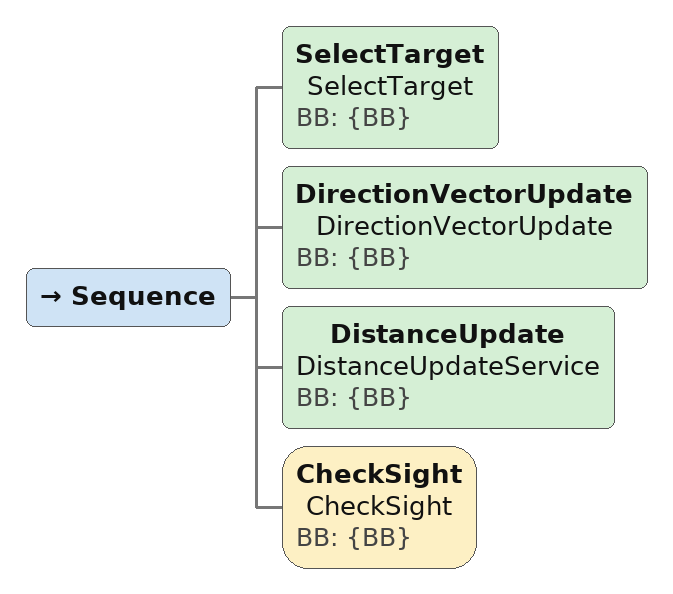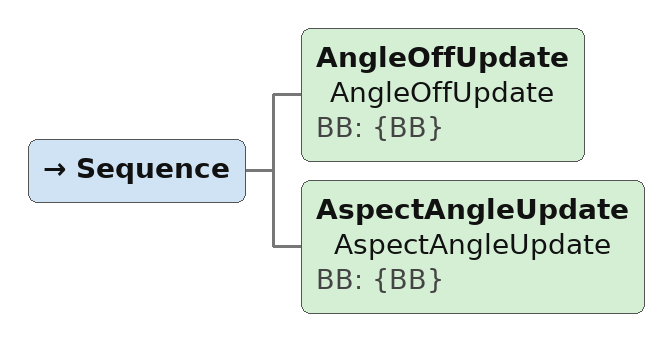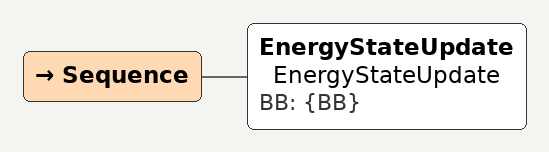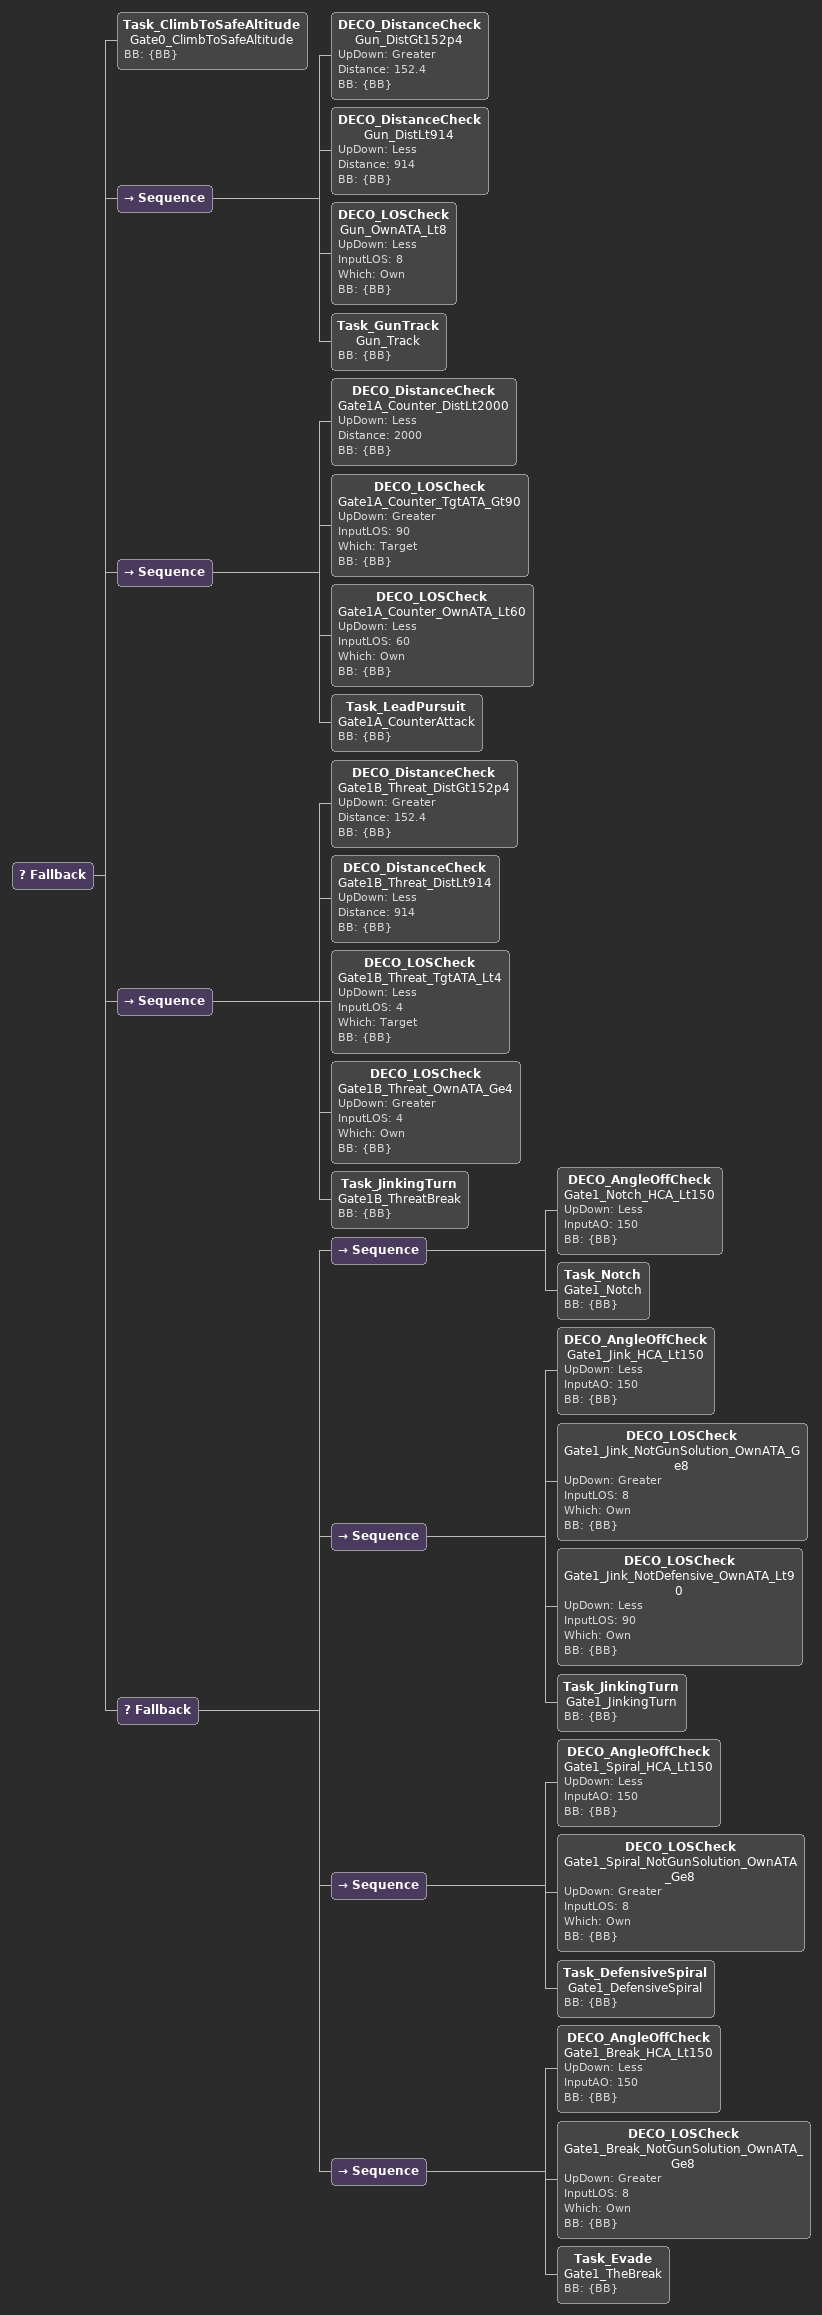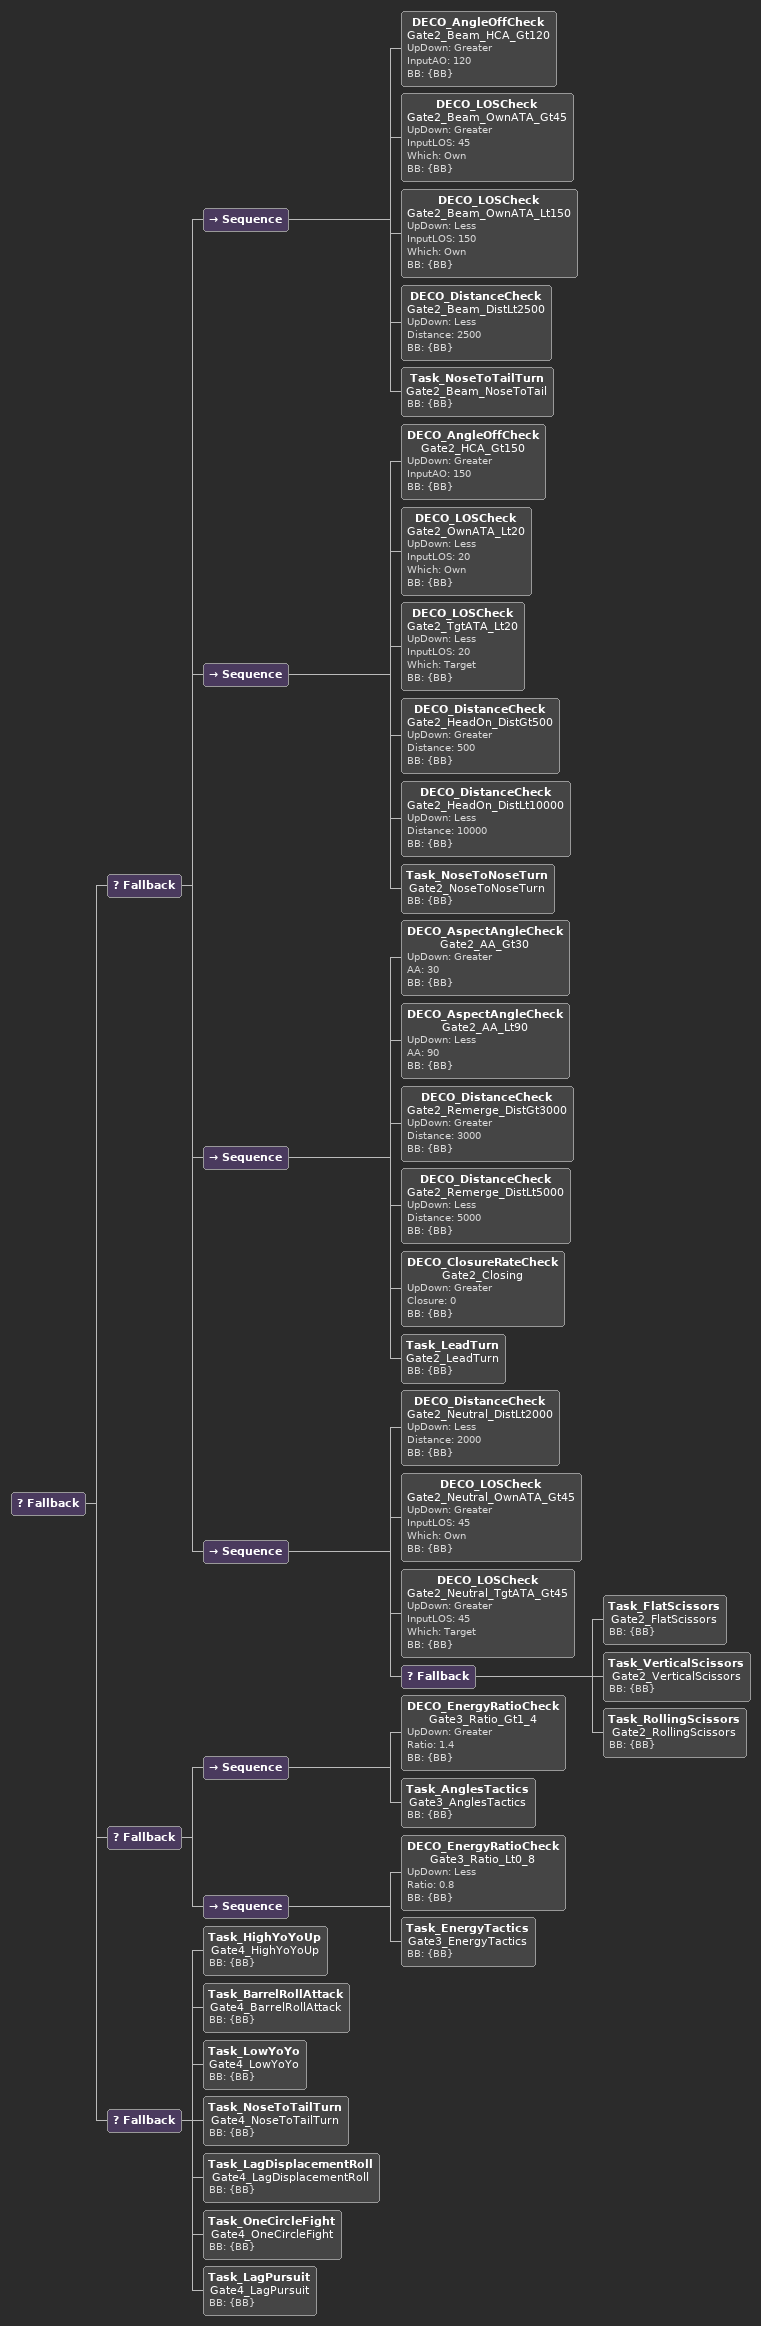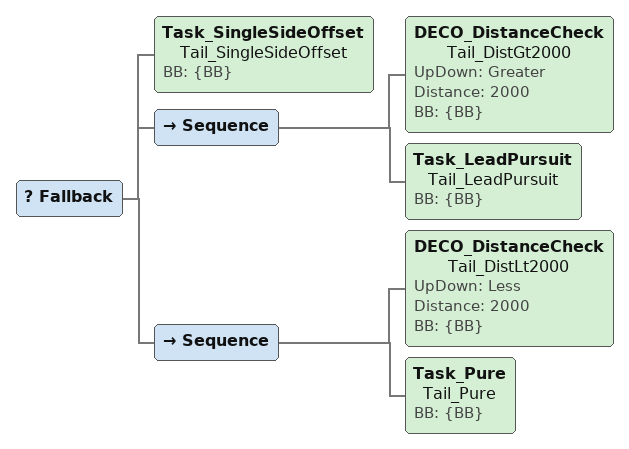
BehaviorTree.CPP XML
<Sequence>
  <SelectTarget name="SelectTarget" BB="{BB}"/>
  <DirectionVectorUpdate name="DirectionVectorUpdate" BB="{BB}"/>
  <DistanceUpdate name="DistanceUpdateService" BB="{BB}"/>
  <CheckSight name="CheckSight" BB="{BB}"/>

</Sequence>

<Sequence>
  <AngleOffUpdate name="AngleOffUpdate" BB="{BB}"/>
  <AspectAngleUpdate name="AspectAngleUpdate" BB="{BB}"/>

</Sequence>

<Sequence>
  <EnergyStateUpdate name="EnergyStateUpdate" BB="{BB}"/>

</Sequence>

<Fallback>

  <!-- GATE 0 - Survival. Absolute top priority, untouched from the original 8-node tree. -->
  <Task_ClimbToSafeAltitude name="Gate0_ClimbToSafeAltitude" BB="{BB}"/>

  <Sequence>
    <DECO_DistanceCheck name="Gun_DistGt152p4" UpDown="Greater" Distance="152.4" BB="{BB}"/>
    <DECO_DistanceCheck name="Gun_DistLt914" UpDown="Less" Distance="914" BB="{BB}"/>
    <DECO_LOSCheck name="Gun_OwnATA_Lt8" UpDown="Less" InputLOS="8" Which="Own" BB="{BB}"/>
    <Task_GunTrack name="Gun_Track" BB="{BB}"/>
  </Sequence>

  <Sequence>
    <DECO_DistanceCheck name="Gate1A_Counter_DistLt2000" UpDown="Less" Distance="2000" BB="{BB}"/>
    <DECO_LOSCheck name="Gate1A_Counter_TgtATA_Gt90" UpDown="Greater" InputLOS="90" Which="Target" BB="{BB}"/>
    <DECO_LOSCheck name="Gate1A_Counter_OwnATA_Lt60" UpDown="Less" InputLOS="60" Which="Own" BB="{BB}"/>
    <Task_LeadPursuit name="Gate1A_CounterAttack" BB="{BB}"/>
  </Sequence>
  <Sequence>
    <DECO_DistanceCheck name="Gate1B_Threat_DistGt152p4" UpDown="Greater" Distance="152.4" BB="{BB}"/>
    <DECO_DistanceCheck name="Gate1B_Threat_DistLt914" UpDown="Less" Distance="914" BB="{BB}"/>
    <DECO_LOSCheck name="Gate1B_Threat_TgtATA_Lt4" UpDown="Less" InputLOS="4" Which="Target" BB="{BB}"/>
    <DECO_LOSCheck name="Gate1B_Threat_OwnATA_Ge4" UpDown="Greater" InputLOS="4" Which="Own" BB="{BB}"/>
    <Task_JinkingTurn name="Gate1B_ThreatBreak" BB="{BB}"/>
  </Sequence>

  <Fallback>
    <Sequence>
      <DECO_AngleOffCheck name="Gate1_Notch_HCA_Lt150" UpDown="Less" InputAO="150" BB="{BB}"/>
      <Task_Notch name="Gate1_Notch" BB="{BB}"/>
    </Sequence>
    <Sequence>
      <DECO_AngleOffCheck name="Gate1_Jink_HCA_Lt150" UpDown="Less" InputAO="150" BB="{BB}"/>
      <DECO_LOSCheck name="Gate1_Jink_NotGunSolution_OwnATA_Ge8" UpDown="Greater" InputLOS="8" Which="Own" BB="{BB}"/>
      <DECO_LOSCheck name="Gate1_Jink_NotDefensive_OwnATA_Lt90" UpDown="Less" InputLOS="90" Which="Own" BB="{BB}"/>
      <Task_JinkingTurn name="Gate1_JinkingTurn" BB="{BB}"/>
    </Sequence>
    <Sequence>
      <DECO_AngleOffCheck name="Gate1_Spiral_HCA_Lt150" UpDown="Less" InputAO="150" BB="{BB}"/>
      <DECO_LOSCheck name="Gate1_Spiral_NotGunSolution_OwnATA_Ge8" UpDown="Greater" InputLOS="8" Which="Own" BB="{BB}"/>
      <Task_DefensiveSpiral name="Gate1_DefensiveSpiral" BB="{BB}"/>
    </Sequence>
    <Sequence>
      <DECO_AngleOffCheck name="Gate1_Break_HCA_Lt150" UpDown="Less" InputAO="150" BB="{BB}"/>
      <!-- Same gun-solution carve-out as Gate1_JinkingTurn above (own ATA >= 8). -->
      <DECO_LOSCheck name="Gate1_Break_NotGunSolution_OwnATA_Ge8" UpDown="Greater" InputLOS="8" Which="Own" BB="{BB}"/>
      <Task_Evade name="Gate1_TheBreak" BB="{BB}"/>
    </Sequence>
  </Fallback>

</Fallback>

<Fallback>

  <!-- GATE 2 - Merge & neutral-fight detection. -->
  <Fallback>

    <Sequence>
      <DECO_AngleOffCheck name="Gate2_Beam_HCA_Gt120" UpDown="Greater" InputAO="120" BB="{BB}"/>
      <DECO_LOSCheck name="Gate2_Beam_OwnATA_Gt45" UpDown="Greater" InputLOS="45" Which="Own" BB="{BB}"/>
      <DECO_LOSCheck name="Gate2_Beam_OwnATA_Lt150" UpDown="Less" InputLOS="150" Which="Own" BB="{BB}"/>
      <DECO_DistanceCheck name="Gate2_Beam_DistLt2500" UpDown="Less" Distance="2500" BB="{BB}"/>
      <Task_NoseToTailTurn name="Gate2_Beam_NoseToTail" BB="{BB}"/>
    </Sequence>
    <Sequence>
      <DECO_AngleOffCheck name="Gate2_HCA_Gt150" UpDown="Greater" InputAO="150" BB="{BB}"/>
      <DECO_LOSCheck name="Gate2_OwnATA_Lt20" UpDown="Less" InputLOS="20" Which="Own" BB="{BB}"/>
      <DECO_LOSCheck name="Gate2_TgtATA_Lt20" UpDown="Less" InputLOS="20" Which="Target" BB="{BB}"/>
      <DECO_DistanceCheck name="Gate2_HeadOn_DistGt500" UpDown="Greater" Distance="500" BB="{BB}"/>
      <DECO_DistanceCheck name="Gate2_HeadOn_DistLt10000" UpDown="Less" Distance="10000" BB="{BB}"/>
      <Task_NoseToNoseTurn name="Gate2_NoseToNoseTurn" BB="{BB}"/>
    </Sequence>

    <!-- Off-center merge / re-merge: AA 30-90, Distance 3000-5000m, closing. -->
    <Sequence>
      <DECO_AspectAngleCheck name="Gate2_AA_Gt30" UpDown="Greater" AA="30" BB="{BB}"/>
      <DECO_AspectAngleCheck name="Gate2_AA_Lt90" UpDown="Less" AA="90" BB="{BB}"/>
      <DECO_DistanceCheck name="Gate2_Remerge_DistGt3000" UpDown="Greater" Distance="3000" BB="{BB}"/>
      <DECO_DistanceCheck name="Gate2_Remerge_DistLt5000" UpDown="Less" Distance="5000" BB="{BB}"/>
      <DECO_ClosureRateCheck name="Gate2_Closing" UpDown="Greater" Closure="0" BB="{BB}"/>
      <Task_LeadTurn name="Gate2_LeadTurn" BB="{BB}"/>
    </Sequence>

    <Sequence>
      <DECO_DistanceCheck name="Gate2_Neutral_DistLt2000" UpDown="Less" Distance="2000" BB="{BB}"/>
      <DECO_LOSCheck name="Gate2_Neutral_OwnATA_Gt45" UpDown="Greater" InputLOS="45" Which="Own" BB="{BB}"/>
      <DECO_LOSCheck name="Gate2_Neutral_TgtATA_Gt45" UpDown="Greater" InputLOS="45" Which="Target" BB="{BB}"/>
      <Fallback>
        <Task_FlatScissors name="Gate2_FlatScissors" BB="{BB}"/>
        <Task_VerticalScissors name="Gate2_VerticalScissors" BB="{BB}"/>
        <Task_RollingScissors name="Gate2_RollingScissors" BB="{BB}"/>
      </Fallback>
    </Sequence>

  </Fallback>

  <!-- GATE 2.5 MOVED 2026-08-06: it now sits directly under Gate 0, above Gate 1.
       See the block there for the measurement that motivated the move. -->

  <Fallback>
    <Sequence>
      <DECO_EnergyRatioCheck name="Gate3_Ratio_Gt1_4" UpDown="Greater" Ratio="1.4" BB="{BB}"/>
      <Task_AnglesTactics name="Gate3_AnglesTactics" BB="{BB}"/>
    </Sequence>
    <Sequence>
      <DECO_EnergyRatioCheck name="Gate3_Ratio_Lt0_8" UpDown="Less" Ratio="0.8" BB="{BB}"/>
      <Task_EnergyTactics name="Gate3_EnergyTactics" BB="{BB}"/>
    </Sequence>
  </Fallback>

  <Fallback>
    <Task_HighYoYoUp name="Gate4_HighYoYoUp" BB="{BB}"/>
    <Task_BarrelRollAttack name="Gate4_BarrelRollAttack" BB="{BB}"/>
    <Task_LowYoYo name="Gate4_LowYoYo" BB="{BB}"/>
    <Task_NoseToTailTurn name="Gate4_NoseToTailTurn" BB="{BB}"/>
    <Task_LagDisplacementRoll name="Gate4_LagDisplacementRoll" BB="{BB}"/>
    <Task_OneCircleFight name="Gate4_OneCircleFight" BB="{BB}"/>
    <Task_LagPursuit name="Gate4_LagPursuit" BB="{BB}"/>
  </Fallback>

</Fallback>

<Fallback>

  <Task_SingleSideOffset name="Tail_SingleSideOffset" BB="{BB}"/>

  <Sequence>
    <DECO_DistanceCheck name="Tail_DistGt2000" UpDown="Greater" Distance="2000" BB="{BB}"/>
    <Task_LeadPursuit name="Tail_LeadPursuit" BB="{BB}"/>
  </Sequence>

  <Sequence>
    <DECO_DistanceCheck name="Tail_DistLt2000" UpDown="Less" Distance="2000" BB="{BB}"/>
    <Task_Pure name="Tail_Pure" BB="{BB}"/>
  </Sequence>

</Fallback>
